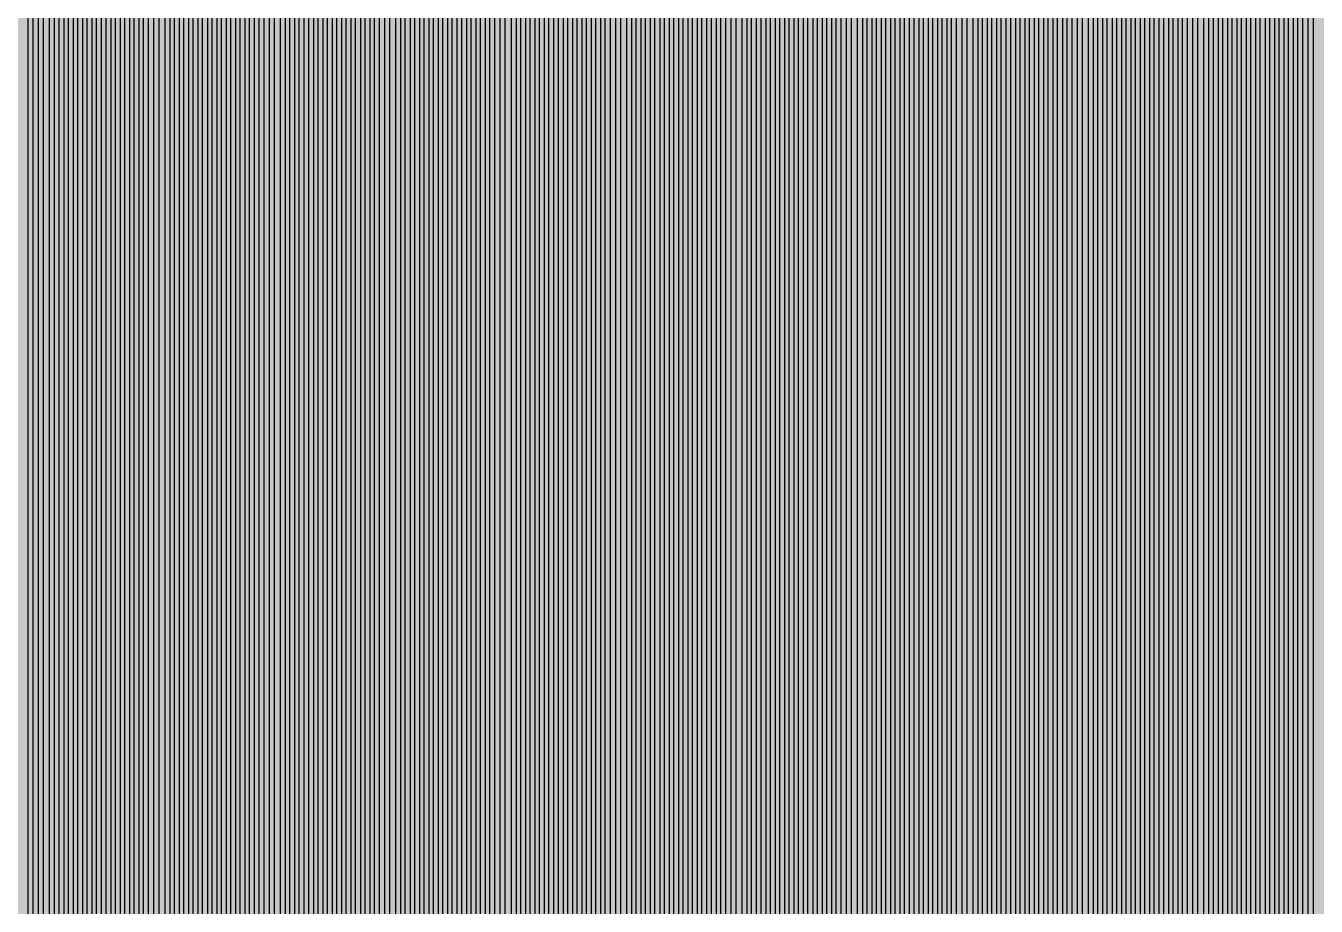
# Model space of a CAD drawing. Header units: metres. Extents: x -7220 to 10980, y -29667 to 1833.
# Drawn here: x 919 to 1880, y -14572 to -13916 of the extents above; entities that cross this region are included whole.
import ezdxf

# ---------------------------------------------------------------- set-up
doc = ezdxf.new("R2010")
doc.units = ezdxf.units.M
doc.layers.add('Metal1', color=4, linetype='CONTINUOUS')
doc.layers.add('Polyimide', color=7, linetype='CONTINUOUS')

msp = doc.modelspace()

# ---------------------------------------------------------------- hatches: boundary and pattern name
at = {"layer": 'Polyimide'}
msp.add_hatch(color=7, dxfattribs=at).paths.add_polyline_path([(4099.45, -13861.55), (4142.64, -14152.77), (4214.18, -14438.35), (4313.36, -14715.55), (4439.24, -14981.69), (4590.59, -15234.21), (4765.97, -15470.68), (4963.68, -15688.82), (5181.82, -15886.53), (5418.29, -16061.91), (5670.81, -16213.26), (5936.95, -16339.14), (6214.15, -16438.32), (6499.73, -16509.85), (6790.95, -16553.05), (7085, -16567.5), (9980.38, -16567.5), (10058.79, -16571.35), (10136.45, -16582.87), (10212.6, -16601.95), (10286.52, -16628.4), (10357.49, -16661.96), (10424.83, -16702.32), (10487.89, -16749.09), (10546.06, -16801.81), (10598.78, -16859.98), (10645.55, -16923.04), (10685.91, -16990.38), (10719.48, -17061.35), (10745.93, -17135.27), (10765, -17211.43), (10776.52, -17289.08), (10780.38, -17367.5), (10780.38, -21957.3), (10741.61, -22012.91), (10705.97, -22070.59), (10673.58, -22130.14), (10644.53, -22191.39), (10618.92, -22254.16), (10596.82, -22318.25), (10578.3, -22383.46), (10563.41, -22449.6), (10552.21, -22516.46), (10544.72, -22583.84), (10540.97, -22651.53), (10540.97, -22719.32), (10544.72, -22787.01), (10552.21, -22854.38), (10563.41, -22921.24), (10578.3, -22987.38), (10596.82, -23052.6), (10618.92, -23116.68), (10644.53, -23179.45), (10673.58, -23240.71), (10705.97, -23300.26), (10741.61, -23357.93), (10780.38, -23413.54), (10780.38, -28667.5), (10776.52, -28745.91), (10765, -28823.57), (10745.93, -28899.73), (10719.48, -28973.65), (10685.91, -29044.62), (10645.55, -29111.96), (10598.78, -29175.01), (10546.06, -29233.19), (10487.89, -29285.91), (10424.83, -29332.68), (10357.49, -29373.04), (10286.52, -29406.6), (10212.6, -29433.05), (10136.45, -29452.13), (10058.79, -29463.65), (9980.38, -29467.5), (-6219.63, -29467.5), (-6298.04, -29463.65), (-6375.7, -29452.13), (-6451.85, -29433.05), (-6525.77, -29406.6), (-6596.74, -29373.04), (-6664.08, -29332.68), (-6727.14, -29285.91), (-6785.31, -29233.19), (-6838.03, -29175.01), (-6884.8, -29111.96), (-6925.16, -29044.62), (-6958.73, -28973.65), (-6985.18, -28899.73), (-7004.25, -28823.57), (-7015.77, -28745.91), (-7019.63, -28667.5), (-7019.63, -23426.32), (-6979.36, -23370.07), (-6942.33, -23311.63), (-6908.66, -23251.2), (-6878.45, -23188.96), (-6851.81, -23125.12), (-6828.81, -23059.88), (-6809.53, -22993.44), (-6794.04, -22926.02), (-6782.37, -22857.83), (-6774.57, -22789.09), (-6770.67, -22720.02), (-6770.67, -22650.84), (-6774.57, -22581.77), (-6782.37, -22513.03), (-6794.04, -22444.84), (-6809.53, -22377.42), (-6828.81, -22310.98), (-6851.81, -22245.74), (-6878.45, -22181.89), (-6908.66, -22119.66), (-6942.33, -22059.22), (-6979.36, -22000.79), (-7019.63, -21944.54), (-7019.63, -17367.5), (-7015.77, -17289.08), (-7004.25, -17211.43), (-6985.18, -17135.27), (-6958.73, -17061.35), (-6925.16, -16990.38), (-6884.8, -16923.04), (-6838.03, -16859.98), (-6785.31, -16801.81), (-6727.14, -16749.09), (-6664.08, -16702.32), (-6596.74, -16661.96), (-6525.77, -16628.4), (-6451.85, -16601.95), (-6375.7, -16582.87), (-6298.04, -16571.35), (-6219.63, -16567.5), (-3314, -16567.5), (-3019.95, -16553.05), (-2728.73, -16509.85), (-2443.15, -16438.32), (-2165.95, -16339.14), (-1899.81, -16213.26), (-1647.29, -16061.91), (-1410.82, -15886.53), (-1192.68, -15688.82), (-994.97, -15470.68), (-819.59, -15234.21), (-668.24, -14981.69), (-542.36, -14715.55), (-443.18, -14438.35), (-371.64, -14152.77), (-328.45, -13861.55), (-314, -13567.5), (-314, -13373.48), (-317.45, -13328.11), (-327.72, -13283.78), (-344.58, -13241.52), (-367.63, -13202.3), (-396.35, -13167.01), (-430.08, -13136.47), (-468.03, -13111.38), (-509.35, -13092.32), (-509.35, -13092.32), (-578.18, -13061.27), (-642.2, -13021.24), (-700.26, -12972.96), (-751.3, -12917.31), (-794.39, -12855.3), (-828.74, -12788.06), (-853.73, -12716.8), (-868.91, -12642.84), (-874, -12567.5), (-868.91, -12492.16), (-853.73, -12418.19), (-828.74, -12346.94), (-794.39, -12279.7), (-751.3, -12217.69), (-700.26, -12162.04), (-642.2, -12113.76), (-578.18, -12073.73), (-509.35, -12042.68), (-509.35, -12042.68), (-468.03, -12023.62), (-430.08, -11998.53), (-396.35, -11967.99), (-367.63, -11932.7), (-344.58, -11893.47), (-327.72, -11851.21), (-317.45, -11806.89), (-314, -11761.52), (-314, -11074.31), (-317.45, -11028.94), (-327.72, -10984.62), (-344.58, -10942.36), (-367.63, -10903.13), (-396.35, -10867.84), (-430.08, -10837.3), (-468.03, -10812.21), (-509.35, -10793.16), (-509.35, -10793.16), (-578.18, -10762.1), (-642.2, -10722.07), (-700.26, -10673.8), (-751.3, -10618.15), (-794.39, -10556.13), (-828.74, -10488.89), (-853.73, -10417.64), (-868.91, -10343.67), (-874, -10268.33), (-868.91, -10192.99), (-853.73, -10119.03), (-828.74, -10047.77), (-794.39, -9980.53), (-751.3, -9918.52), (-700.26, -9862.87), (-642.2, -9814.59), (-578.18, -9774.56), (-509.35, -9743.51), (-509.35, -9743.51), (-468.03, -9724.45), (-430.08, -9699.36), (-396.35, -9668.82), (-367.63, -9633.53), (-344.58, -9594.31), (-327.72, -9552.05), (-317.45, -9507.72), (-314, -9462.35), (-314, -8775.14), (-317.45, -8729.78), (-327.72, -8685.45), (-344.58, -8643.19), (-367.63, -8603.96), (-396.35, -8568.68), (-430.08, -8538.14), (-468.03, -8513.05), (-509.35, -8493.99), (-509.35, -8493.99), (-578.18, -8462.94), (-642.2, -8422.91), (-700.26, -8374.63), (-751.3, -8318.98), (-794.39, -8256.97), (-828.74, -8189.73), (-853.73, -8118.47), (-868.91, -8044.5), (-874, -7969.17), (-868.91, -7893.83), (-853.73, -7819.86), (-828.74, -7748.61), (-794.39, -7681.36), (-751.3, -7619.35), (-700.26, -7563.7), (-642.2, -7515.42), (-578.18, -7475.4), (-509.35, -7444.34), (-509.35, -7444.34), (-468.03, -7425.28), (-430.08, -7400.2), (-396.35, -7369.66), (-367.63, -7334.37), (-344.58, -7295.14), (-327.72, -7252.88), (-317.45, -7208.56), (-314, -7163.19), (-314, -6475.98), (-317.45, -6430.61), (-327.72, -6386.29), (-344.58, -6344.02), (-367.63, -6304.8), (-396.35, -6269.51), (-430.08, -6238.97), (-468.03, -6213.88), (-509.35, -6194.82), (-509.35, -6194.82), (-578.18, -6163.77), (-642.2, -6123.74), (-700.26, -6075.46), (-751.3, -6019.81), (-794.39, -5957.8), (-828.74, -5890.56), (-853.73, -5819.31), (-868.91, -5745.34), (-874, -5670), (-868.91, -5594.66), (-853.73, -5520.69), (-828.74, -5449.44), (-794.39, -5382.2), (-751.3, -5320.19), (-700.26, -5264.54), (-642.2, -5216.26), (-578.18, -5176.23), (-509.35, -5145.18), (-509.35, -5145.18), (-468.03, -5126.12), (-430.08, -5101.03), (-396.35, -5070.49), (-367.63, -5035.2), (-344.58, -4995.98), (-327.72, -4953.71), (-317.45, -4909.39), (-314, -4864.02), (-314, 380), (-314, 1532.5), (-269, 1532.5), (-268.78, 1525.63), (-268.1, 1518.79), (-266.98, 1512.02), (-265.42, 1505.32), (-263.43, 1498.75), (-261.01, 1492.32), (-258.17, 1486.06), (-254.93, 1480), (-251.3, 1474.17), (-247.3, 1468.58), (-242.94, 1463.27), (-238.25, 1458.25), (-233.23, 1453.56), (-227.92, 1449.2), (-222.33, 1445.2), (-216.5, 1441.57), (-210.44, 1438.33), (-204.18, 1435.49), (-197.75, 1433.07), (-191.18, 1431.08), (-184.48, 1429.52), (-177.71, 1428.4), (-170.87, 1427.72), (-164, 1427.5), (-157.13, 1427.72), (-150.29, 1428.4), (-143.52, 1429.52), (-136.82, 1431.08), (-130.25, 1433.07), (-123.82, 1435.49), (-117.56, 1438.33), (-111.5, 1441.57), (-105.67, 1445.2), (-100.08, 1449.2), (-94.77, 1453.56), (-89.75, 1458.25), (-85.06, 1463.27), (-80.7, 1468.58), (-76.7, 1474.17), (-73.07, 1480), (-69.83, 1486.06), (-66.99, 1492.32), (-64.57, 1498.75), (-62.58, 1505.32), (-61.02, 1512.02), (-59.9, 1518.79), (-59.22, 1525.63), (-59, 1532.5), (1786, 1532.5), (3835, 1532.5), (3835.21, 1539.04), (3835.86, 1545.55), (3836.92, 1552.01), (3838.41, 1558.38), (3840.31, 1564.64), (3842.61, 1570.77), (3845.31, 1576.73), (3848.4, 1582.5), (3851.85, 1588.06), (3855.66, 1593.38), (3859.82, 1598.43), (3864.29, 1603.21), (3869.07, 1607.68), (3874.12, 1611.84), (3879.44, 1615.65), (3885, 1619.1), (3890.77, 1622.19), (3896.73, 1624.89), (3902.86, 1627.19), (3909.12, 1629.09), (3915.49, 1630.58), (3921.95, 1631.64), (3928.46, 1632.29), (3935, 1632.5), (3941.54, 1632.29), (3948.05, 1631.64), (3954.51, 1630.58), (3960.88, 1629.09), (3967.14, 1627.19), (3973.27, 1624.89), (3979.23, 1622.19), (3985, 1619.1), (3990.56, 1615.65), (3995.88, 1611.84), (4000.93, 1607.68), (4005.71, 1603.21), (4010.18, 1598.43), (4014.34, 1593.38), (4018.15, 1588.06), (4021.6, 1582.5), (4024.69, 1576.73), (4027.39, 1570.77), (4029.69, 1564.64), (4031.59, 1558.38), (4033.08, 1552.01), (4034.14, 1545.55), (4034.79, 1539.04), (4035, 1532.5), (4085, 1532.5), (4085, 380), (4085, 330), (4085, -4864.02), (4088.45, -4909.39), (4098.72, -4953.71), (4115.58, -4995.98), (4138.63, -5035.2), (4167.35, -5070.49), (4201.08, -5101.03), (4239.03, -5126.12), (4280.35, -5145.18), (4280.35, -5145.18), (4349.18, -5176.23), (4413.2, -5216.26), (4471.26, -5264.54), (4522.3, -5320.19), (4565.39, -5382.2), (4599.74, -5449.44), (4624.73, -5520.69), (4639.91, -5594.66), (4645, -5670), (4639.91, -5745.34), (4624.73, -5819.31), (4599.74, -5890.56), (4565.39, -5957.8), (4522.3, -6019.81), (4471.26, -6075.46), (4413.2, -6123.74), (4349.18, -6163.77), (4280.35, -6194.82), (4239.03, -6213.88), (4201.08, -6238.97), (4167.35, -6269.51), (4138.63, -6304.8), (4115.58, -6344.02), (4098.72, -6386.29), (4088.45, -6430.61), (4085, -6475.98), (4085, -13567.5), (4099.45, -13861.55)])

# ---------------------------------------------------------------- linework, layer by layer
at = {"layer": 'Metal1'}
for points in [[(920.75, -14592.86), (920.75, -14570), (920.75, 430)], [(924.25, 430), (924.25, -14570), (924.25, -14592.86)], [(928.5, -14592.86), (928.5, -14570), (928.5, 430)], [(932, 430), (932, -14570), (932, -14592.86)], [(936.75, -14592.86), (936.75, -14570), (936.75, 430)], [(940.25, 430), (940.25, -14570), (940.25, -14592.86)], [(943.75, -14592.86), (943.75, -14570), (943.75, 430)], [(947.25, 430), (947.25, -14570), (947.25, -14592.86)], [(950.75, -14592.86), (950.75, -14570), (950.75, 430)], [(954.25, 430), (954.25, -14570), (954.25, -14592.86)], [(957.75, -14592.86), (957.75, -14570), (957.75, 430)], [(961.25, 430), (961.25, -14570), (961.25, -14592.86)], [(964.75, -14592.86), (964.75, -14570), (964.75, 430)], [(968.25, 430), (968.25, -14570), (968.25, -14592.86)], [(971.75, -14592.86), (971.75, -14570), (971.75, 430)], [(975.25, 430), (975.25, -14570), (975.25, -14592.86)], [(978.75, -14592.86), (978.75, -14570), (978.75, 430)], [(982.25, 430), (982.25, -14570), (982.25, -14592.86)], [(985.75, -14592.86), (985.75, -14570), (985.75, 430)], [(989.25, 430), (989.25, -14570), (989.25, -14592.86)], [(992.75, -14592.86), (992.75, -14570), (992.75, 430)], [(996.25, 430), (996.25, -14570), (996.25, -14592.86)], [(999.75, -14592.86), (999.75, -14570), (999.75, 430)], [(1003.25, 430), (1003.25, -14570), (1003.25, -14592.86)], [(1006.75, -14592.86), (1006.75, -14570), (1006.75, 430)], [(1010.25, 430), (1010.25, -14570), (1010.25, -14592.86)], [(1014.5, -14592.86), (1014.5, -14570), (1014.5, 430)], [(1018, 430), (1018, -14570), (1018, -14592.86)], [(1022.75, -14592.86), (1022.75, -14570), (1022.75, 430)], [(1026.25, 430), (1026.25, -14570), (1026.25, -14592.86)], [(1029.75, -14592.86), (1029.75, -14570), (1029.75, 430)], [(1033.25, 430), (1033.25, -14570), (1033.25, -14592.86)], [(1036.75, -14592.86), (1036.75, -14570), (1036.75, 430)], [(1040.25, 430), (1040.25, -14570), (1040.25, -14592.86)], [(1043.75, -14592.86), (1043.75, -14570), (1043.75, 430)], [(1047.25, 430), (1047.25, -14570), (1047.25, -14592.86)], [(1050.75, -14592.86), (1050.75, -14570), (1050.75, 430)], [(1054.25, 430), (1054.25, -14570), (1054.25, -14592.86)], [(1057.75, -14592.86), (1057.75, -14570), (1057.75, 430)], [(1061.25, 430), (1061.25, -14570), (1061.25, -14592.86)], [(1064.75, -14592.86), (1064.75, -14570), (1064.75, 430)], [(1068.25, 430), (1068.25, -14570), (1068.25, -14592.86)], [(1071.75, -14592.86), (1071.75, -14570), (1071.75, 430)], [(1075.25, 430), (1075.25, -14570), (1075.25, -14592.86)], [(1078.75, -14592.86), (1078.75, -14570), (1078.75, 430)], [(1082.25, 430), (1082.25, -14570), (1082.25, -14592.86)], [(1085.75, -14592.86), (1085.75, -14570), (1085.75, 430)], [(1089.25, 430), (1089.25, -14570), (1089.25, -14592.86)], [(1092.75, -14592.86), (1092.75, -14570), (1092.75, 430)], [(1096.25, 430), (1096.25, -14570), (1096.25, -14592.86)], [(1100.5, -14592.86), (1100.5, -14570), (1100.5, 430)], [(1104, 430), (1104, -14570), (1104, -14592.86)], [(1108.75, -14592.86), (1108.75, -14570), (1108.75, 430)], [(1112.25, 430), (1112.25, -14570), (1112.25, -14592.86)], [(1115.75, -14592.86), (1115.75, -14570), (1115.75, 430)], [(1119.25, 430), (1119.25, -14570), (1119.25, -14592.86)], [(1122.75, -14592.86), (1122.75, -14570), (1122.75, 430)], [(1126.25, 430), (1126.25, -14570), (1126.25, -14592.86)], [(1129.75, -14592.86), (1129.75, -14570), (1129.75, 430)], [(1133.25, 430), (1133.25, -14570), (1133.25, -14592.86)], [(1136.75, -14592.86), (1136.75, -14570), (1136.75, 430)], [(1140.25, 430), (1140.25, -14570), (1140.25, -14592.86)], [(1143.75, -14592.86), (1143.75, -14570), (1143.75, 430)], [(1147.25, 430), (1147.25, -14570), (1147.25, -14592.86)], [(1150.75, -14592.86), (1150.75, -14570), (1150.75, 430)], [(1154.25, 430), (1154.25, -14570), (1154.25, -14592.86)], [(1157.75, -14592.86), (1157.75, -14570), (1157.75, 430)], [(1161.25, 430), (1161.25, -14570), (1161.25, -14592.86)], [(1164.75, -14592.86), (1164.75, -14570), (1164.75, 430)], [(1168.25, 430), (1168.25, -14570), (1168.25, -14592.86)], [(1171.75, -14592.86), (1171.75, -14570), (1171.75, 430)], [(1175.25, 430), (1175.25, -14570), (1175.25, -14592.86)], [(1178.75, -14592.86), (1178.75, -14570), (1178.75, 430)], [(1182.25, 430), (1182.25, -14570), (1182.25, -14592.86)], [(1186.5, -14592.86), (1186.5, -14570), (1186.5, 430)], [(1190, 430), (1190, -14570), (1190, -14592.86)], [(1194.75, -14592.86), (1194.75, -14570), (1194.75, 430)], [(1198.25, 430), (1198.25, -14570), (1198.25, -14592.86)], [(1201.75, -14592.86), (1201.75, -14570), (1201.75, 430)], [(1205.25, 430), (1205.25, -14570), (1205.25, -14592.86)], [(1208.75, -14592.86), (1208.75, -14570), (1208.75, 430)], [(1212.25, 430), (1212.25, -14570), (1212.25, -14592.86)], [(1215.75, -14592.86), (1215.75, -14570), (1215.75, 430)], [(1219.25, 430), (1219.25, -14570), (1219.25, -14592.86)], [(1222.75, -14592.86), (1222.75, -14570), (1222.75, 430)], [(1226.25, 430), (1226.25, -14570), (1226.25, -14592.86)], [(1229.75, -14592.86), (1229.75, -14570), (1229.75, 430)], [(1233.25, 430), (1233.25, -14570), (1233.25, -14592.86)], [(1236.75, -14592.86), (1236.75, -14570), (1236.75, 430)], [(1240.25, 430), (1240.25, -14570), (1240.25, -14592.86)], [(1243.75, -14592.86), (1243.75, -14570), (1243.75, 430)], [(1247.25, 430), (1247.25, -14570), (1247.25, -14592.86)], [(1250.75, -14592.86), (1250.75, -14570), (1250.75, 430)], [(1254.25, 430), (1254.25, -14570), (1254.25, -14592.86)], [(1257.75, -14592.86), (1257.75, -14570), (1257.75, 430)], [(1261.25, 430), (1261.25, -14570), (1261.25, -14592.86)], [(1264.75, -14592.86), (1264.75, -14570), (1264.75, 430)], [(1268.25, 430), (1268.25, -14570), (1268.25, -14592.86)], [(1272.5, -14592.86), (1272.5, -14570), (1272.5, 430)], [(1276, 430), (1276, -14570), (1276, -14592.86)], [(1280.75, -14592.86), (1280.75, -14570), (1280.75, 430)], [(1284.25, 430), (1284.25, -14570), (1284.25, -14592.86)], [(1287.75, -14592.86), (1287.75, -14570), (1287.75, 430)], [(1291.25, 430), (1291.25, -14570), (1291.25, -14592.86)], [(1294.75, -14592.86), (1294.75, -14570), (1294.75, 430)], [(1298.25, 430), (1298.25, -14570), (1298.25, -14592.86)], [(1301.75, -14592.86), (1301.75, -14570), (1301.75, 430)], [(1305.25, 430), (1305.25, -14570), (1305.25, -14592.86)], [(1308.75, -14592.86), (1308.75, -14570), (1308.75, 430)], [(1312.25, 430), (1312.25, -14570), (1312.25, -14592.86)], [(1315.75, -14592.86), (1315.75, -14570), (1315.75, 430)], [(1319.25, 430), (1319.25, -14570), (1319.25, -14592.86)], [(1322.75, -14592.86), (1322.75, -14570), (1322.75, 430)], [(1326.25, 430), (1326.25, -14570), (1326.25, -14592.86)], [(1329.75, -14592.86), (1329.75, -14570), (1329.75, 430)], [(1333.25, 430), (1333.25, -14570), (1333.25, -14592.86)], [(1336.75, -14592.86), (1336.75, -14570), (1336.75, 430)], [(1340.25, 430), (1340.25, -14570), (1340.25, -14592.86)], [(1343.75, -14592.86), (1343.75, -14570), (1343.75, 430)], [(1347.25, 430), (1347.25, -14570), (1347.25, -14592.86)], [(1350.75, -14592.86), (1350.75, -14570), (1350.75, 430)], [(1354.25, 430), (1354.25, -14570), (1354.25, -14592.86)], [(1358.5, -14592.86), (1358.5, -14570), (1358.5, 430)], [(1362, 430), (1362, -14570), (1362, -14592.86)], [(1366.75, -14592.86), (1366.75, -14570), (1366.75, 430)], [(1370.25, 430), (1370.25, -14570), (1370.25, -14592.86)], [(1373.75, -14592.86), (1373.75, -14570), (1373.75, 430)], [(1377.25, 430), (1377.25, -14570), (1377.25, -14592.86)], [(1380.75, -14592.86), (1380.75, -14570), (1380.75, 430)], [(1384.25, 430), (1384.25, -14570), (1384.25, -14592.86)], [(1387.75, -14592.86), (1387.75, -14570), (1387.75, 430)], [(1391.25, 430), (1391.25, -14570), (1391.25, -14592.86)], [(1394.75, -14592.86), (1394.75, -14570), (1394.75, 430)], [(1398.25, 430), (1398.25, -14570), (1398.25, -14592.86)], [(1401.75, -14592.86), (1401.75, -14570), (1401.75, 430)], [(1405.25, 430), (1405.25, -14570), (1405.25, -14592.86)], [(1408.75, -14592.86), (1408.75, -14570), (1408.75, 430)], [(1412.25, 430), (1412.25, -14570), (1412.25, -14592.86)], [(1415.75, -14592.86), (1415.75, -14570), (1415.75, 430)], [(1419.25, 430), (1419.25, -14570), (1419.25, -14592.86)], [(1422.75, -14592.86), (1422.75, -14570), (1422.75, 430)], [(1426.25, 430), (1426.25, -14570), (1426.25, -14592.86)], [(1429.75, -14592.86), (1429.75, -14570), (1429.75, 430)], [(1433.25, 430), (1433.25, -14570), (1433.25, -14592.86)], [(1436.75, -14592.86), (1436.75, -14570), (1436.75, 430)], [(1440.25, 430), (1440.25, -14570), (1440.25, -14592.86)], [(1444.5, -14592.86), (1444.5, -14570), (1444.5, 430)], [(1448, 430), (1448, -14570), (1448, -14592.86)], [(1452.75, -14592.86), (1452.75, -14570), (1452.75, 430)], [(1456.25, 430), (1456.25, -14570), (1456.25, -14592.86)], [(1459.75, -14592.86), (1459.75, -14570), (1459.75, 430)], [(1463.25, 430), (1463.25, -14570), (1463.25, -14592.86)], [(1466.75, -14592.86), (1466.75, -14570), (1466.75, 430)], [(1470.25, 430), (1470.25, -14570), (1470.25, -14592.86)], [(1473.75, -14592.86), (1473.75, -14570), (1473.75, 430)], [(1477.25, 430), (1477.25, -14570), (1477.25, -14592.86)], [(1480.75, -14592.86), (1480.75, -14570), (1480.75, 430)], [(1484.25, 430), (1484.25, -14570), (1484.25, -14592.86)], [(1487.75, -14592.86), (1487.75, -14570), (1487.75, 430)], [(1491.25, 430), (1491.25, -14570), (1491.25, -14592.86)], [(1494.75, -14592.86), (1494.75, -14570), (1494.75, 430)], [(1498.25, 430), (1498.25, -14570), (1498.25, -14592.86)], [(1501.75, -14592.86), (1501.75, -14570), (1501.75, 430)], [(1505.25, 430), (1505.25, -14570), (1505.25, -14592.86)], [(1508.75, -14592.86), (1508.75, -14570), (1508.75, 430)], [(1512.25, 430), (1512.25, -14570), (1512.25, -14592.86)], [(1515.75, -14592.86), (1515.75, -14570), (1515.75, 430)], [(1519.25, 430), (1519.25, -14570), (1519.25, -14592.86)], [(1522.75, -14592.86), (1522.75, -14570), (1522.75, 430)], [(1526.25, 430), (1526.25, -14570), (1526.25, -14592.86)], [(1530.5, -14592.86), (1530.5, -14570), (1530.5, 430)], [(1534, 430), (1534, -14570), (1534, -14592.86)], [(1538.75, -14592.86), (1538.75, -14570), (1538.75, 430)], [(1542.25, 430), (1542.25, -14570), (1542.25, -14592.86)], [(1545.75, -14592.86), (1545.75, -14570), (1545.75, 430)], [(1549.25, 430), (1549.25, -14570), (1549.25, -14592.86)], [(1552.75, -14592.86), (1552.75, -14570), (1552.75, 430)], [(1556.25, 430), (1556.25, -14570), (1556.25, -14592.86)], [(1559.75, -14592.86), (1559.75, -14570), (1559.75, 430)], [(1563.25, 430), (1563.25, -14570), (1563.25, -14592.86)], [(1566.75, -14592.86), (1566.75, -14570), (1566.75, 430)], [(1570.25, 430), (1570.25, -14570), (1570.25, -14592.86)], [(1573.75, -14592.86), (1573.75, -14570), (1573.75, 430)], [(1577.25, 430), (1577.25, -14570), (1577.25, -14592.86)], [(1580.75, -14592.86), (1580.75, -14570), (1580.75, 430)], [(1584.25, 430), (1584.25, -14570), (1584.25, -14592.86)], [(1587.75, -14592.86), (1587.75, -14570), (1587.75, 430)], [(1591.25, 430), (1591.25, -14570), (1591.25, -14592.86)], [(1594.75, -14592.86), (1594.75, -14570), (1594.75, 430)], [(1598.25, 430), (1598.25, -14570), (1598.25, -14592.86)], [(1601.75, -14592.86), (1601.75, -14570), (1601.75, 430)], [(1605.25, 430), (1605.25, -14570), (1605.25, -14592.86)], [(1608.75, -14592.86), (1608.75, -14570), (1608.75, 430)], [(1612.25, 430), (1612.25, -14570), (1612.25, -14592.86)], [(1616.5, -14592.86), (1616.5, -14570), (1616.5, 430)], [(1620, 430), (1620, -14570), (1620, -14592.86)], [(1624.75, -14592.86), (1624.75, -14570), (1624.75, 430)], [(1628.25, 430), (1628.25, -14570), (1628.25, -14592.86)], [(1631.75, -14592.86), (1631.75, -14570), (1631.75, 430)], [(1635.25, 430), (1635.25, -14570), (1635.25, -14592.86)], [(1638.75, -14592.86), (1638.75, -14570), (1638.75, 430)], [(1642.25, 430), (1642.25, -14570), (1642.25, -14592.86)], [(1645.75, -14592.86), (1645.75, -14570), (1645.75, 430)], [(1649.25, 430), (1649.25, -14570), (1649.25, -14592.86)], [(1652.75, -14592.86), (1652.75, -14570), (1652.75, 430)], [(1656.25, 430), (1656.25, -14570), (1656.25, -14592.86)], [(1659.75, -14592.86), (1659.75, -14570), (1659.75, 430)], [(1663.25, 430), (1663.25, -14570), (1663.25, -14592.86)], [(1666.75, -14592.86), (1666.75, -14570), (1666.75, 430)], [(1670.25, 430), (1670.25, -14570), (1670.25, -14592.86)], [(1673.75, -14592.86), (1673.75, -14570), (1673.75, 430)], [(1677.25, 430), (1677.25, -14570), (1677.25, -14592.86)], [(1680.75, -14592.86), (1680.75, -14570), (1680.75, 430)], [(1684.25, 430), (1684.25, -14570), (1684.25, -14592.86)], [(1687.75, -14592.86), (1687.75, -14570), (1687.75, 430)], [(1691.25, 430), (1691.25, -14570), (1691.25, -14592.86)], [(1694.75, -14592.86), (1694.75, -14570), (1694.75, 430)], [(1698.25, 430), (1698.25, -14570), (1698.25, -14592.86)], [(1702.5, -14592.86), (1702.5, -14570), (1702.5, 430)], [(1706, 430), (1706, -14570), (1706, -14592.86)], [(1710.75, -14592.86), (1710.75, -14570), (1710.75, 430)], [(1714.25, 430), (1714.25, -14570), (1714.25, -14592.86)], [(1717.75, -14592.86), (1717.75, -14570), (1717.75, 430)], [(1721.25, 430), (1721.25, -14570), (1721.25, -14592.86)], [(1724.75, -14592.86), (1724.75, -14570), (1724.75, 430)], [(1728.25, 430), (1728.25, -14570), (1728.25, -14592.86)], [(1731.75, -14592.86), (1731.75, -14570), (1731.75, 430)], [(1735.25, 430), (1735.25, -14570), (1735.25, -14592.86)], [(1738.75, -14592.86), (1738.75, -14570), (1738.75, 430)], [(1742.25, 430), (1742.25, -14570), (1742.25, -14592.86)], [(1745.75, -14592.86), (1745.75, -14570), (1745.75, 430)], [(1749.25, 430), (1749.25, -14570), (1749.25, -14592.86)], [(1752.75, -14592.86), (1752.75, -14570), (1752.75, 430)], [(1756.25, 430), (1756.25, -14570), (1756.25, -14592.86)], [(1759.75, -14592.86), (1759.75, -14570), (1759.75, 430)], [(1763.25, 430), (1763.25, -14570), (1763.25, -14592.86)], [(1766.75, -14592.86), (1766.75, -14570), (1766.75, 430)], [(1770.25, 430), (1770.25, -14570), (1770.25, -14592.86)], [(1773.75, -14592.86), (1773.75, -14570), (1773.75, 430)], [(1777.25, 430), (1777.25, -14570), (1777.25, -14592.86)], [(1780.75, -14592.86), (1780.75, -14570), (1780.75, 430)], [(1784.25, 430), (1784.25, -14570), (1784.25, -14592.86)], [(1788.5, -14592.86), (1788.5, -14570), (1788.5, 430)], [(1792, 430), (1792, -14570), (1792, -14592.86)], [(1796.75, -14592.86), (1796.75, -14570), (1796.75, 430)], [(1800.25, 430), (1800.25, -14570), (1800.25, -14592.86)], [(1803.75, -14592.86), (1803.75, -14570), (1803.75, 430)], [(1807.25, 430), (1807.25, -14570), (1807.25, -14592.86)], [(1810.75, -14592.86), (1810.75, -14570), (1810.75, 430)], [(1814.25, 430), (1814.25, -14570), (1814.25, -14592.86)], [(1817.75, -14592.86), (1817.75, -14570), (1817.75, 430)], [(1821.25, 430), (1821.25, -14570), (1821.25, -14592.86)], [(1824.75, -14592.86), (1824.75, -14570), (1824.75, 430)], [(1828.25, 430), (1828.25, -14570), (1828.25, -14592.86)], [(1831.75, -14592.86), (1831.75, -14570), (1831.75, 430)], [(1835.25, 430), (1835.25, -14570), (1835.25, -14592.86)], [(1838.75, -14592.86), (1838.75, -14570), (1838.75, 430)], [(1842.25, 430), (1842.25, -14570), (1842.25, -14592.86)], [(1845.75, -14592.86), (1845.75, -14570), (1845.75, 430)], [(1849.25, 430), (1849.25, -14570), (1849.25, -14592.86)], [(1852.75, -14592.86), (1852.75, -14570), (1852.75, 430)], [(1856.25, 430), (1856.25, -14570), (1856.25, -14592.86)], [(1859.75, -14592.86), (1859.75, -14570), (1859.75, 430)], [(1863.25, 430), (1863.25, -14570), (1863.25, -14592.86)], [(1866.75, -14592.86), (1866.75, -14570), (1866.75, 430)], [(1870.25, 430), (1870.25, -14570), (1870.25, -14592.86)], [(1874.5, -14592.86), (1874.5, -14570), (1874.5, 430)], [(1878, 430), (1878, -14570), (1878, -14592.86)]]:
    msp.add_lwpolyline(points, dxfattribs=at)

doc.saveas('drawing.dxf')
